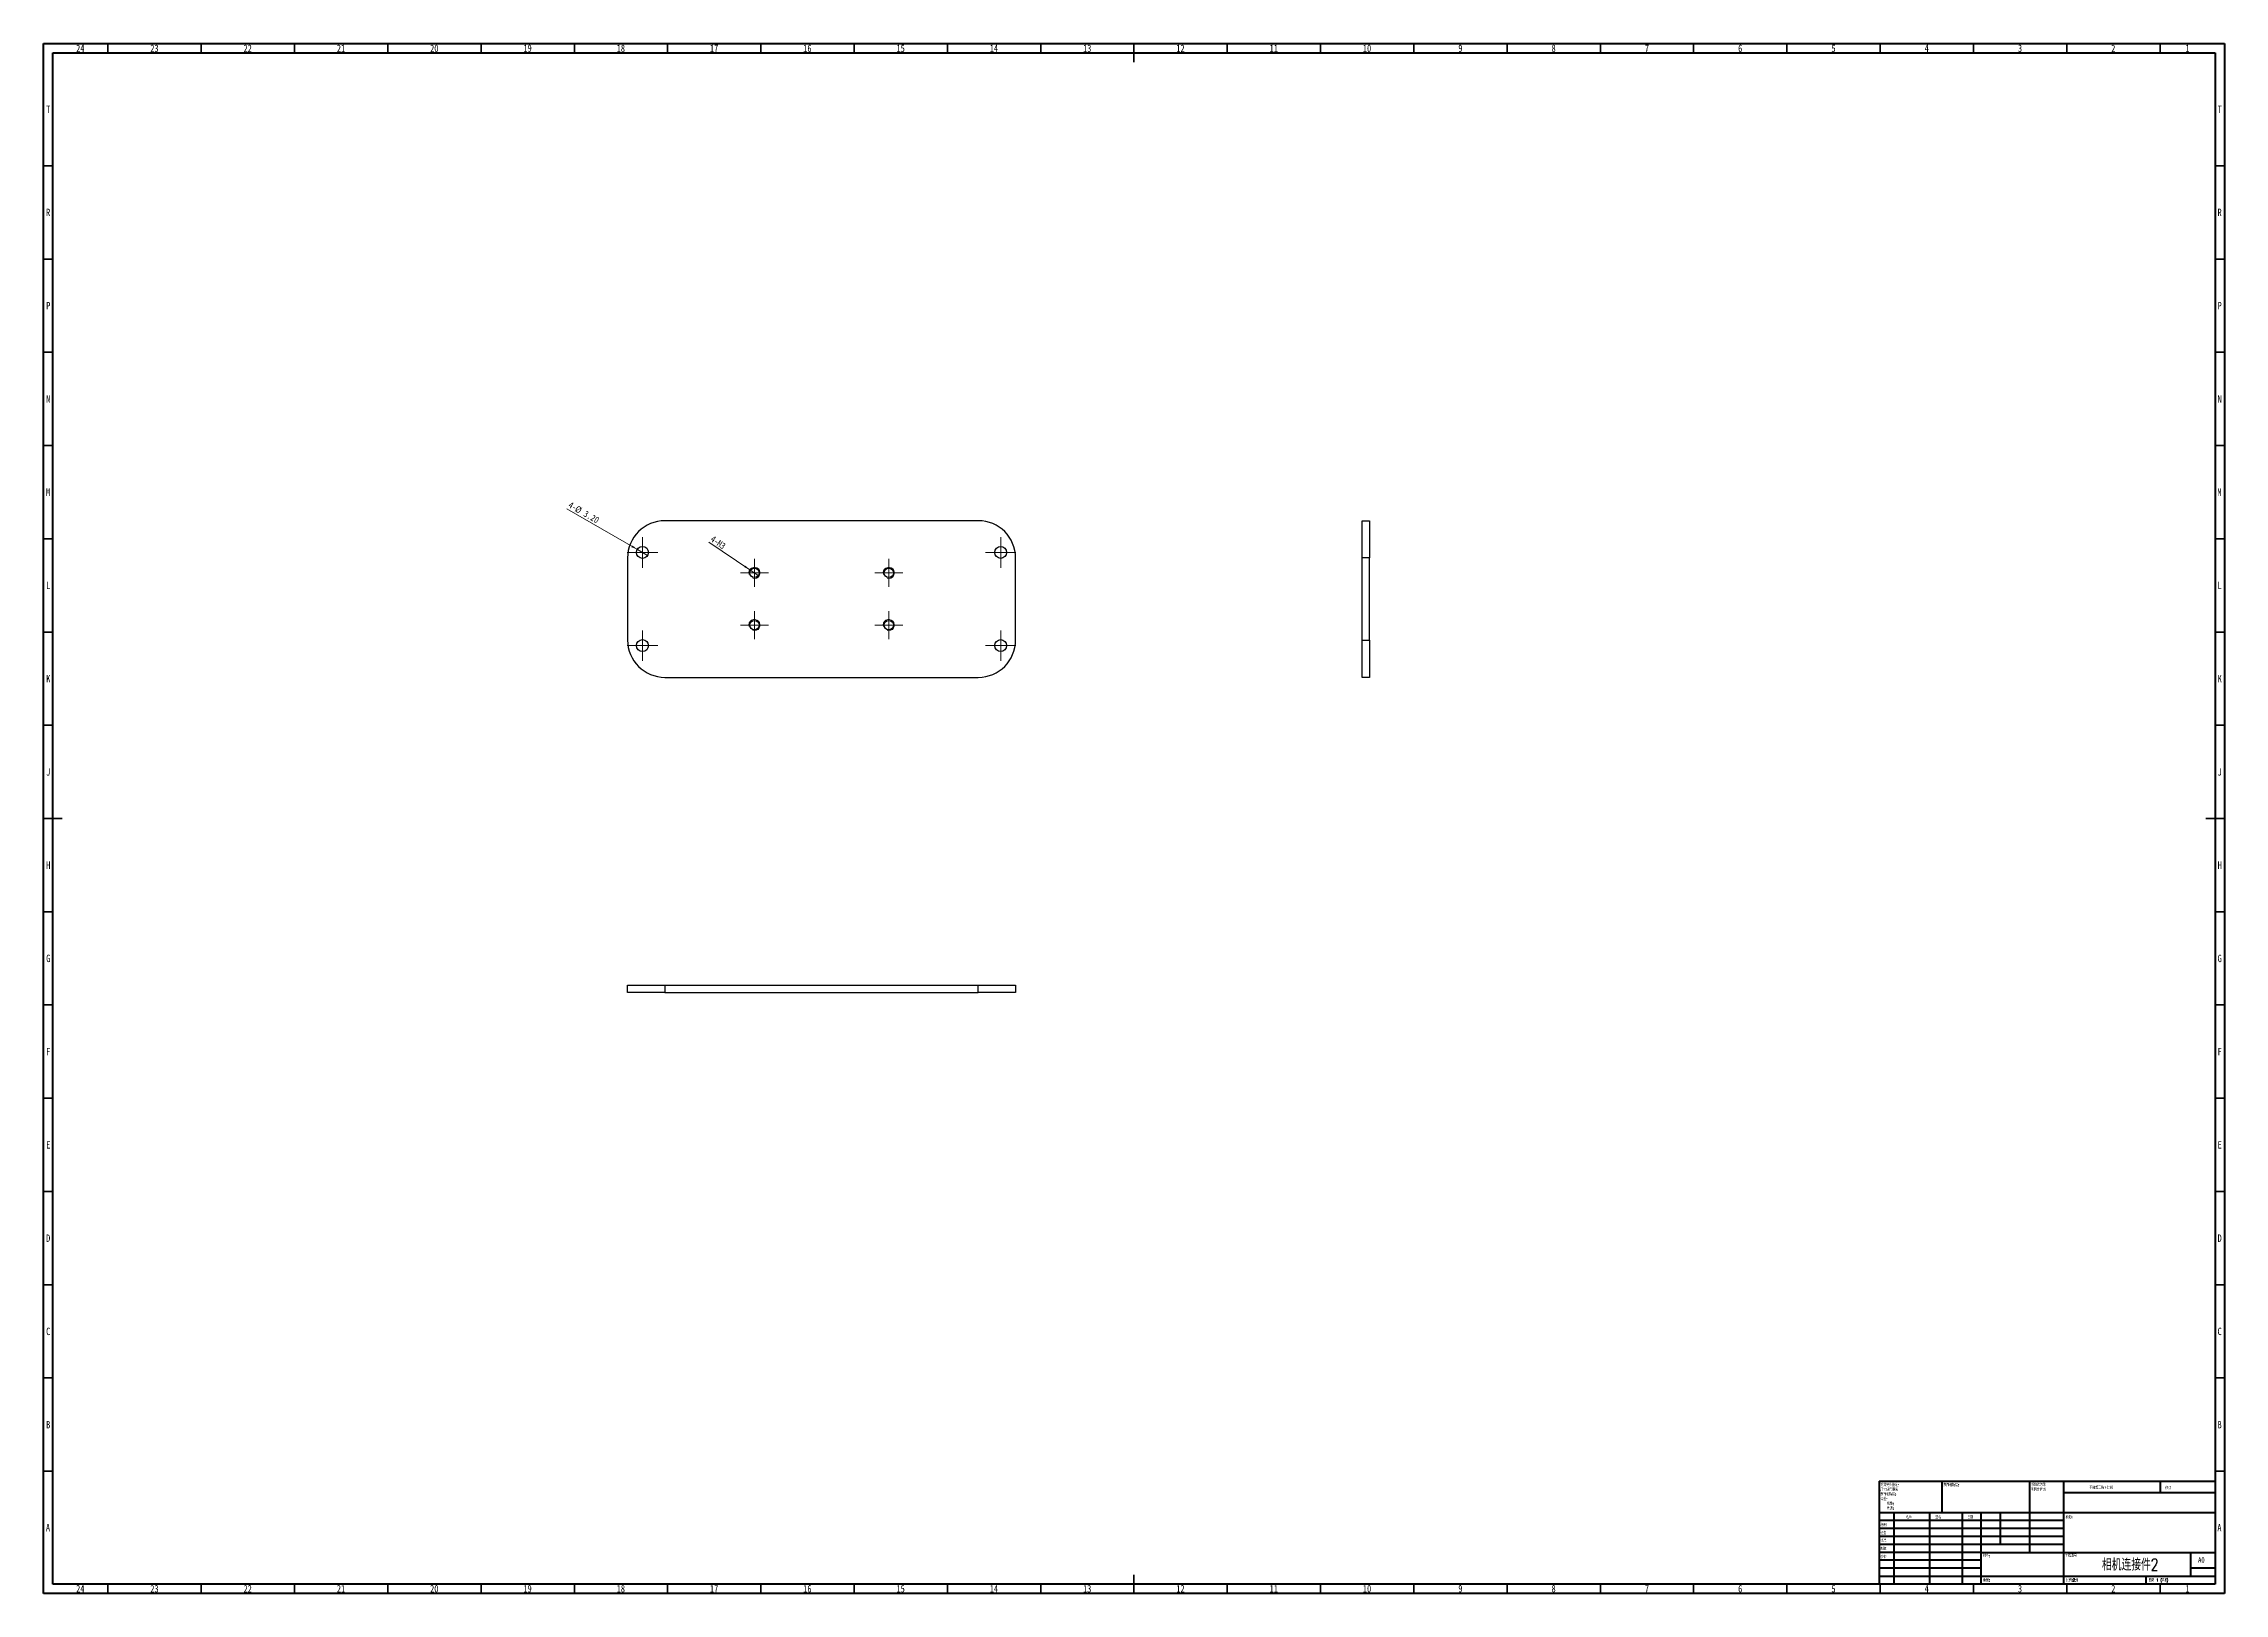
# Model space of a CAD drawing. Header units: millimetres. Extents: x 15 to 1184, y 5 to 836.
import ezdxf

# ---------------------------------------------------------------- set-up
doc = ezdxf.new("R2010")
doc.units = ezdxf.units.MM
doc.styles.add('SLDTEXTSTYLE0', font='TXT', dxfattribs={"width": 0.75})
doc.styles.add('SLDTEXTSTYLE1', font='TXT', dxfattribs={"width": 0.75, "bigfont": 'bigfont'})
doc.styles.add('SLDTEXTSTYLE2', font='TXT', dxfattribs={"width": 0.694444, "bigfont": 'bigfont'})
doc.dimstyles.new('SLDDIMSTYLE0', dxfattribs={"dimtxt": 3.5, "dimasz": 3.302, "dimexe": 0, "dimexo": 0.0625, "dimgap": 0.875, "dimtad": 1, "dimlfac": 0.5, "dimrnd": 1e-09, "dimzin": 4, "dimdsep": 46, "dimtxsty": 'SLDTEXTSTYLE0', "dimblk1": 'NONE', "dimsah": 1, "dimcen": 0, "dimadec": 0, "dimazin": 1, "dimtfac": 1, "dimtmove": 0, "dimatfit": 3, "dimldrblk": 'NONE', "dimfxl": 0, "dimfrac": 2, "dimtolj": 1, "dimtzin": 12, "dimarcsym": 0})
doc.dimstyles.new('SLDDIMSTYLE1', dxfattribs={"dimtxt": 3.5, "dimasz": 3.302, "dimexe": 0, "dimexo": 0.0625, "dimgap": 0.875, "dimtad": 1, "dimlfac": 0.5, "dimrnd": 1e-09, "dimzin": 12, "dimdsep": 46, "dimtxsty": 'SLDTEXTSTYLE0', "dimblk1": 'NONE', "dimsah": 1, "dimcen": 0, "dimadec": 0, "dimazin": 3, "dimtfac": 1, "dimtmove": 0, "dimatfit": 3, "dimldrblk": 'NONE', "dimfxl": 0, "dimfrac": 2, "dimtolj": 1, "dimtzin": 12, "dimarcsym": 0})

# ---------------------------------------------------------------- blocks, each defined once
blk = doc.blocks.new('_D')
at = {"color": 7, "linetype": 'Continuous', "lineweight": 0}
for q in [(295.4, 586.6), (338.8, 561.6)]:
    blk.add_line((333.3, 564.8), q, dxfattribs=at)
at = {"color": 7, "linetype": 'Continuous', "lineweight": 18}
blk.add_solid([(333.3, 564.8), (330.7, 566.9), (330.1, 566)], dxfattribs=at)
at = {"color": 7, "linetype": 'Continuous', "lineweight": 18, "char_height": 3.5, "attachment_point": 1, "rotation": 330, "style": 'SLDTEXTSTYLE0'}
for s, insert in [('4-', (297.7, 590.6)), ('%%c', (301.2, 588.5)), ('3.20', (305.8, 585.9))]:
    blk.add_mtext(s, dxfattribs=dict(at, insert=insert))
blk = doc.blocks.new('_None')
blk = doc.blocks.new('_D_1')
at = {"color": 7, "linetype": 'Continuous', "lineweight": 0}
for q in [(371.6, 568.6), (398.5, 550.5)]:
    blk.add_line((393.5, 553.9), q, dxfattribs=at)
at = {"color": 7, "linetype": 'Continuous', "lineweight": 18}
blk.add_solid([(393.5, 553.9), (391.1, 556.1), (390.5, 555.3)], dxfattribs=at)
at = {"color": 7, "linetype": 'Continuous', "lineweight": 18, "char_height": 3.5, "attachment_point": 1, "rotation": 326.0747, "style": 'SLDTEXTSTYLE0'}
for s, insert in [('4-', (374.1, 572.4)), ('M3', (377.5, 570))]:
    blk.add_mtext(s, dxfattribs=dict(at, insert=insert))
blk = doc.blocks.new('SW_CENTERMARKSYMBOL_0')
at = {"color": 0, "linetype": 'Continuous', "lineweight": 18}
for p, q in [((-5, 0), (-8.2, 0)), ((0, 0), (-5, 0)), ((0, 5), (0, 8.2)), ((0, 0), (0, 5)), ((0, 0), (0, -5)), ((0, 0), (5, 0)), ((5, 0), (8.2, 0)), ((0, -5), (0, -8.2))]:
    blk.add_line(p, q, dxfattribs=at)
blk = doc.blocks.new('SW_CENTERMARKSYMBOL_1')
at = {"color": 0, "linetype": 'Continuous', "lineweight": 18}
for p, q in [((-5, 0), (-8.2, 0)), ((0, 0), (-5, 0)), ((0, 5), (0, 8.2)), ((0, 0), (0, 5)), ((0, 0), (0, -5)), ((0, 0), (5, 0)), ((5, 0), (8.2, 0)), ((0, -5), (0, -8.2))]:
    blk.add_line(p, q, dxfattribs=at)
blk = doc.blocks.new('SW_CENTERMARKSYMBOL_2')
at = {"color": 0, "linetype": 'Continuous', "lineweight": 18}
for p, q in [((-5, 0), (-8.2, 0)), ((0, 0), (-5, 0)), ((0, 5), (0, 8.2)), ((0, 0), (0, 5)), ((0, 0), (0, -5)), ((0, 0), (5, 0)), ((5, 0), (8.2, 0)), ((0, -5), (0, -8.2))]:
    blk.add_line(p, q, dxfattribs=at)
blk = doc.blocks.new('SW_CENTERMARKSYMBOL_3')
at = {"color": 0, "linetype": 'Continuous', "lineweight": 18}
for p, q in [((-5, 0), (-8.2, 0)), ((0, 0), (-5, 0)), ((0, 5), (0, 8.2)), ((0, 0), (0, 5)), ((0, 0), (0, -5)), ((0, 0), (5, 0)), ((5, 0), (8.2, 0)), ((0, -5), (0, -8.2))]:
    blk.add_line(p, q, dxfattribs=at)
blk = doc.blocks.new('SW_CENTERMARKSYMBOL_4')
at = {"color": 0, "linetype": 'Continuous', "lineweight": 18}
for p, q in [((-5, 0), (-7.5, 0)), ((0, 0), (-5, 0)), ((0, 5), (0, 7.5)), ((0, 0), (0, 5)), ((0, 0), (0, -5)), ((0, 0), (5, 0)), ((5, 0), (7.5, 0)), ((0, -5), (0, -7.5))]:
    blk.add_line(p, q, dxfattribs=at)
blk = doc.blocks.new('SW_CENTERMARKSYMBOL_5')
at = {"color": 0, "linetype": 'Continuous', "lineweight": 18}
for p, q in [((-5, 0), (-7.5, 0)), ((0, 0), (-5, 0)), ((0, 5), (0, 7.5)), ((0, 0), (0, 5)), ((0, 0), (0, -5)), ((0, 0), (5, 0)), ((5, 0), (7.5, 0)), ((0, -5), (0, -7.5))]:
    blk.add_line(p, q, dxfattribs=at)
blk = doc.blocks.new('SW_CENTERMARKSYMBOL_6')
at = {"color": 0, "linetype": 'Continuous', "lineweight": 18}
for p, q in [((-5, 0), (-7.5, 0)), ((0, 0), (-5, 0)), ((0, 5), (0, 7.5)), ((0, 0), (0, 5)), ((0, 0), (0, -5)), ((0, 0), (5, 0)), ((5, 0), (7.5, 0)), ((0, -5), (0, -7.5))]:
    blk.add_line(p, q, dxfattribs=at)
blk = doc.blocks.new('SW_CENTERMARKSYMBOL_7')
at = {"color": 0, "linetype": 'Continuous', "lineweight": 18}
for p, q in [((-5, 0), (-7.5, 0)), ((0, 0), (-5, 0)), ((0, 5), (0, 7.5)), ((0, 0), (0, 5)), ((0, 0), (0, -5)), ((0, 0), (5, 0)), ((5, 0), (7.5, 0)), ((0, -5), (0, -7.5))]:
    blk.add_line(p, q, dxfattribs=at)

msp = doc.modelspace()

# ---------------------------------------------------------------- linework, layer by layer
at = {"color": 7, "linetype": 'Continuous', "lineweight": 70}
for p, q in [((15, 5), (15, 836)), ((15, 836), (1184, 836)), ((20, 10), (20, 831)), ((20, 831), (1179, 831)), ((1179, 831), (1179, 10)), ((1184, 836), (1184, 5)), ((1184, 5), (15, 5)), ((1179, 10), (20, 10))]:
    msp.add_line(p, q, dxfattribs=at)
at = {"color": 7, "linetype": 'Continuous', "lineweight": 35}
for p, q in [((49.5, 831), (49.5, 836)), ((99.5, 831), (99.5, 836)), ((149.5, 831), (149.5, 836)), ((199.5, 831), (199.5, 836)), ((249.5, 831), (249.5, 836)), ((299.5, 831), (299.5, 836)), ((349.5, 831), (349.5, 836)), ((399.5, 831), (399.5, 836)), ((449.5, 831), (449.5, 836)), ((499.5, 831), (499.5, 836)), ((549.5, 831), (549.5, 836)), ((599.5, 836), (599.5, 826)), ((599.5, 831), (599.5, 836)), ((649.5, 831), (649.5, 836)), ((699.5, 831), (699.5, 836)), ((749.5, 831), (749.5, 836)), ((799.5, 831), (799.5, 836)), ((849.5, 831), (849.5, 836)), ((899.5, 831), (899.5, 836)), ((949.5, 831), (949.5, 836)), ((999.5, 831), (999.5, 836)), ((1049.5, 831), (1049.5, 836)), ((1099.5, 831), (1099.5, 836)), ((1149.5, 831), (1149.5, 836)), ((20, 770.5), (15, 770.5)), ((1179, 770.5), (1184, 770.5)), ((20, 720.5), (15, 720.5)), ((1179, 720.5), (1184, 720.5)), ((20, 670.5), (15, 670.5)), ((1179, 670.5), (1184, 670.5)), ((20, 620.5), (15, 620.5)), ((1179, 620.5), (1184, 620.5)), ((20, 570.5), (15, 570.5)), ((1179, 570.5), (1184, 570.5)), ((20, 520.5), (15, 520.5)), ((1179, 520.5), (1184, 520.5)), ((20, 470.5), (15, 470.5)), ((1179, 470.5), (1184, 470.5)), ((15, 420.5), (25, 420.5)), ((20, 420.5), (15, 420.5)), ((1184, 420.5), (1174, 420.5)), ((1179, 420.5), (1184, 420.5)), ((20, 370.5), (15, 370.5)), ((1179, 370.5), (1184, 370.5)), ((20, 320.5), (15, 320.5)), ((1179, 320.5), (1184, 320.5)), ((20, 270.5), (15, 270.5)), ((1179, 270.5), (1184, 270.5)), ((20, 220.5), (15, 220.5)), ((1179, 220.5), (1184, 220.5)), ((20, 170.5), (15, 170.5)), ((1179, 170.5), (1184, 170.5)), ((20, 120.5), (15, 120.5)), ((1179, 120.5), (1184, 120.5)), ((20, 70.5), (15, 70.5)), ((1179, 70.5), (1184, 70.5)), ((599.5, 5), (599.5, 15)), ((49.5, 10), (49.5, 5)), ((99.5, 10), (99.5, 5)), ((149.5, 10), (149.5, 5)), ((199.5, 10), (199.5, 5)), ((249.5, 10), (249.5, 5)), ((299.5, 10), (299.5, 5)), ((349.5, 10), (349.5, 5)), ((399.5, 10), (399.5, 5)), ((449.5, 10), (449.5, 5)), ((499.5, 10), (499.5, 5)), ((549.5, 10), (549.5, 5)), ((599.5, 10), (599.5, 5)), ((649.5, 10), (649.5, 5)), ((699.5, 10), (699.5, 5)), ((749.5, 10), (749.5, 5)), ((799.5, 10), (799.5, 5)), ((849.5, 10), (849.5, 5)), ((899.5, 10), (899.5, 5)), ((949.5, 10), (949.5, 5)), ((999.5, 10), (999.5, 5)), ((1049.5, 10), (1049.5, 5)), ((1099.5, 10), (1099.5, 5)), ((1149.5, 10), (1149.5, 5))]:
    msp.add_line(p, q, dxfattribs=at)
at = {"color": 7, "linetype": 'Continuous', "lineweight": 25}
for p, q in [((516.031, 580.191), (348.031, 580.191)), ((721.794, 580.191), (725.794, 580.191)), ((721.794, 560.191), (721.794, 580.191)), ((725.794, 580.191), (725.794, 560.191)), ((328.031, 560.191), (328.031, 516.191)), ((536.031, 516.191), (536.031, 560.191)), ((725.794, 560.191), (721.794, 560.191)), ((721.794, 516.191), (721.794, 560.191)), ((725.794, 516.191), (725.794, 560.191)), ((721.794, 516.191), (725.794, 516.191)), ((721.794, 496.191), (721.794, 516.191)), ((725.794, 516.191), (725.794, 496.191)), ((348.031, 496.191), (516.031, 496.191)), ((725.794, 496.191), (721.794, 496.191)), ((328.031, 327.14), (328.031, 331.14)), ((328.031, 331.14), (348.031, 331.14)), ((348.031, 331.14), (348.031, 327.14)), ((348.031, 331.14), (516.031, 331.14)), ((516.031, 327.14), (516.031, 331.14)), ((516.031, 331.14), (536.031, 331.14)), ((536.031, 331.14), (536.031, 327.14)), ((348.031, 327.14), (328.031, 327.14)), ((348.031, 327.14), (516.031, 327.14)), ((536.031, 327.14), (516.031, 327.14))]:
    msp.add_line(p, q, dxfattribs=at)
at = {"color": 7, "linetype": 'Continuous', "lineweight": 50}
for p, q in [((999, 65.25), (1179, 65.25)), ((999, 65.25), (999, 10)), ((1032.8, 48.25), (1032.8, 65.25)), ((1079.6, 65.25), (1079.6, 27)), ((1097.8, 65.25), (1097.8, 10)), ((1179, 58.875), (1097.8, 58.875)), ((1149.8, 58.875), (1149.8, 65.25)), ((1179, 48.25), (999, 48.25)), ((1006.8, 48.25), (1006.8, 10)), ((1025.991, 48.25), (1025.991, 10)), ((1043.399, 48.25), (1043.399, 10)), ((1053.6, 10), (1053.6, 48.25)), ((1064, 31.25), (1064, 48.25)), ((1097.8, 44), (999, 44)), ((1097.8, 39.75), (999, 39.75)), ((1097.8, 35.5), (999, 35.5)), ((1097.8, 31.25), (999, 31.25)), ((1053.6, 27), (999, 27)), ((1053.6, 27), (1179, 27)), ((1166, 14.25), (1166, 27)), ((1053.6, 22.75), (999, 22.75)), ((1053.6, 18.5), (999, 18.5)), ((999, 14.25), (1179, 14.25)), ((1142, 10), (1142, 14.25)), ((1179, 18.5), (1166, 18.5))]:
    msp.add_line(p, q, dxfattribs=at)
at = {"color": 7, "linetype": 'Continuous', "lineweight": 25}
for centre, radius in [((336.031, 563.191), 3.2), ((528.031, 563.191), 3.2), ((396.031, 552.191), 2.5), ((468.031, 552.191), 2.5), ((396.031, 524.191), 2.5), ((468.031, 524.191), 2.5), ((336.031, 513.191), 3.2), ((528.031, 513.191), 3.2)]:
    msp.add_circle(centre, radius, dxfattribs=at)
for centre, start, end in [((348.031, 560.191), 90, 180), ((516.031, 560.191), 0, 90), ((348.031, 516.191), 180, 270), ((516.031, 516.191), 270, 0)]:
    msp.add_arc(centre, 20, start, end, dxfattribs=at)
at = {"color": 7, "linetype": 'Continuous', "lineweight": 18}
for centre in [(396.031, 552.191), (468.031, 552.191), (396.031, 524.191), (468.031, 524.191)]:
    msp.add_arc(centre, 3, 255, 195, dxfattribs=at)

# ---------------------------------------------------------------- block references
at = {"color": 7, "linetype": 'Continuous', "lineweight": 0}
for name, p in [('SW_CENTERMARKSYMBOL_0', (336.031, 563.191)), ('SW_CENTERMARKSYMBOL_3', (528.031, 563.191)), ('SW_CENTERMARKSYMBOL_7', (396.031, 552.191)), ('SW_CENTERMARKSYMBOL_4', (468.031, 552.191)), ('SW_CENTERMARKSYMBOL_6', (396.031, 524.191)), ('SW_CENTERMARKSYMBOL_5', (468.031, 524.191)), ('SW_CENTERMARKSYMBOL_1', (336.031, 513.191)), ('SW_CENTERMARKSYMBOL_2', (528.031, 513.191))]:
    msp.add_blockref(name, p, dxfattribs=at)

# ---------------------------------------------------------------- texts
for s, insert, char_height, attachment_point, style in [('24', (34.67, 835.465), 3.9687, 2, 'SLDTEXTSTYLE0'), ('23', (74.42, 835.465), 3.9687, 2, 'SLDTEXTSTYLE0'), ('22', (124.42, 835.465), 3.9687, 2, 'SLDTEXTSTYLE0'), ('21', (174.42, 835.465), 3.9687, 2, 'SLDTEXTSTYLE0'), ('20', (224.42, 835.465), 3.9687, 2, 'SLDTEXTSTYLE0'), ('19', (274.42, 835.465), 3.9687, 2, 'SLDTEXTSTYLE0'), ('18', (324.42, 835.465), 3.9687, 2, 'SLDTEXTSTYLE0'), ('17', (374.42, 835.465), 3.9687, 2, 'SLDTEXTSTYLE0'), ('16', (424.42, 835.465), 3.9687, 2, 'SLDTEXTSTYLE0'), ('15', (474.42, 835.465), 3.9687, 2, 'SLDTEXTSTYLE0'), ('14', (524.42, 835.465), 3.9687, 2, 'SLDTEXTSTYLE0'), ('13', (574.42, 835.465), 3.9687, 2, 'SLDTEXTSTYLE0'), ('12', (624.42, 835.465), 3.9687, 2, 'SLDTEXTSTYLE0'), ('11', (674.42, 835.465), 3.9687, 2, 'SLDTEXTSTYLE0'), ('10', (724.42, 835.465), 3.9687, 2, 'SLDTEXTSTYLE0'), ('9', (774.46, 835.465), 3.969, 2, 'SLDTEXTSTYLE0'), ('8', (824.46, 835.465), 3.969, 2, 'SLDTEXTSTYLE0'), ('7', (874.46, 835.465), 3.969, 2, 'SLDTEXTSTYLE0'), ('6', (924.46, 835.465), 3.969, 2, 'SLDTEXTSTYLE0'), ('5', (974.46, 835.465), 3.969, 2, 'SLDTEXTSTYLE0'), ('4', (1024.46, 835.465), 3.969, 2, 'SLDTEXTSTYLE0'), ('3', (1074.46, 835.465), 3.969, 2, 'SLDTEXTSTYLE0'), ('2', (1124.46, 835.465), 3.969, 2, 'SLDTEXTSTYLE0'), ('1', (1164.21, 835.465), 3.969, 2, 'SLDTEXTSTYLE0'), ('T', (17.488, 802.715), 3.969, 2, 'SLDTEXTSTYLE0'), ('T', (1181.488, 802.715), 3.969, 2, 'SLDTEXTSTYLE0'), ('R', (17.444, 747.465), 3.969, 2, 'SLDTEXTSTYLE0'), ('R', (1181.444, 747.465), 3.969, 2, 'SLDTEXTSTYLE0'), ('P', (17.485, 697.465), 3.969, 2, 'SLDTEXTSTYLE0'), ('P', (1181.485, 697.465), 3.969, 2, 'SLDTEXTSTYLE0'), ('N', (17.464, 647.465), 3.969, 2, 'SLDTEXTSTYLE0'), ('N', (1181.464, 647.465), 3.969, 2, 'SLDTEXTSTYLE0'), ('M', (17.362, 597.465), 3.969, 2, 'SLDTEXTSTYLE0'), ('M', (1181.362, 597.465), 3.969, 2, 'SLDTEXTSTYLE0'), ('L', (17.455, 547.465), 3.969, 2, 'SLDTEXTSTYLE0'), ('L', (1181.455, 547.465), 3.969, 2, 'SLDTEXTSTYLE0'), ('K', (17.489, 497.465), 3.969, 2, 'SLDTEXTSTYLE0'), ('K', (1181.489, 497.465), 3.969, 2, 'SLDTEXTSTYLE0'), ('J', (17.465, 447.465), 3.969, 2, 'SLDTEXTSTYLE0'), ('J', (1181.465, 447.465), 3.969, 2, 'SLDTEXTSTYLE0'), ('H', (17.49, 397.465), 3.969, 2, 'SLDTEXTSTYLE0'), ('H', (1181.49, 397.465), 3.969, 2, 'SLDTEXTSTYLE0'), ('G', (17.487, 347.465), 3.969, 2, 'SLDTEXTSTYLE0'), ('G', (1181.487, 347.465), 3.969, 2, 'SLDTEXTSTYLE0'), ('F', (17.458, 297.465), 3.969, 2, 'SLDTEXTSTYLE0'), ('F', (1181.458, 297.465), 3.969, 2, 'SLDTEXTSTYLE0'), ('E', (17.508, 247.465), 3.969, 2, 'SLDTEXTSTYLE0'), ('E', (1181.508, 247.465), 3.969, 2, 'SLDTEXTSTYLE0'), ('D', (17.453, 197.465), 3.969, 2, 'SLDTEXTSTYLE0'), ('D', (1181.453, 197.465), 3.969, 2, 'SLDTEXTSTYLE0'), ('C', (17.459, 147.465), 3.969, 2, 'SLDTEXTSTYLE0'), ('C', (1181.459, 147.465), 3.969, 2, 'SLDTEXTSTYLE0'), ('B', (17.471, 97.465), 3.969, 2, 'SLDTEXTSTYLE0'), ('B', (1181.471, 97.465), 3.969, 2, 'SLDTEXTSTYLE0'), ('除非另外指定:^J尺寸使用毫米^J表面粗糙度:^J公差:^J   线性:^J   角度:', (999.594, 63.921), 1.5, 1, 'SLDTEXTSTYLE1'), ('表面粗糙度:', (1033.371, 63.919), 1.5, 1, 'SLDTEXTSTYLE1'), ('将锐边清除^J毛刺并折断', (1080.309, 64.003), 1.5, 1, 'SLDTEXTSTYLE1'), ('不调整工程图比例', (1111.615, 62.533), 1.5, 1, 'SLDTEXTSTYLE1'), ('修订', (1152.328, 62.335), 1.5, 1, 'SLDTEXTSTYLE1'), ('A', (17.34, 42.215), 3.969, 2, 'SLDTEXTSTYLE0'), ('检查', (999.624, 38.154), 1.5, 1, 'SLDTEXTSTYLE1'), ('绘制', (999.685, 42.43), 1.5, 1, 'SLDTEXTSTYLE1'), ('名称', (1013.322, 46.501), 1.5, 1, 'SLDTEXTSTYLE1'), ('签名', (1029.034, 46.562), 1.5, 1, 'SLDTEXTSTYLE1'), ('日期', (1046.215, 46.576), 1.5, 1, 'SLDTEXTSTYLE1'), ('标题:', (1098.956, 46.576), 1.5, 1, 'SLDTEXTSTYLE1'), ('A', (1181.34, 42.215), 3.969, 2, 'SLDTEXTSTYLE0'), ('批准', (999.622, 34.177), 1.5, 1, 'SLDTEXTSTYLE1'), ('验检', (999.677, 25.35), 1.5, 1, 'SLDTEXTSTYLE1'), ('制造', (999.682, 29.734), 1.5, 1, 'SLDTEXTSTYLE1'), ('材料:', (1054.646, 25.986), 1.5, 1, 'SLDTEXTSTYLE1'), ('工程图号', (1098.629, 25.986), 1.5, 1, 'SLDTEXTSTYLE1'), ('相机连接件2', (1133.488, 23.607), 6.35, 2, 'SLDTEXTSTYLE1'), ('A0', (1169.871, 24.406), 2.9104, 1, 'SLDTEXTSTYLE0'), ('重量:', (1054.618, 12.949), 1.4986, 1, 'SLDTEXTSTYLE1'), ('比例:2:1', (1099.074, 12.9), 1.5, 1, 'SLDTEXTSTYLE1'), ('图纸 1 (共1)', (1143.478, 12.9), 1.5, 1, 'SLDTEXTSTYLE2'), ('24', (34.67, 9.507), 3.9687, 2, 'SLDTEXTSTYLE0'), ('23', (74.42, 9.507), 3.9687, 2, 'SLDTEXTSTYLE0'), ('22', (124.42, 9.507), 3.9687, 2, 'SLDTEXTSTYLE0'), ('21', (174.42, 9.507), 3.9687, 2, 'SLDTEXTSTYLE0'), ('20', (224.42, 9.507), 3.9687, 2, 'SLDTEXTSTYLE0'), ('19', (274.42, 9.507), 3.9687, 2, 'SLDTEXTSTYLE0'), ('18', (324.42, 9.507), 3.9687, 2, 'SLDTEXTSTYLE0'), ('17', (374.42, 9.507), 3.9687, 2, 'SLDTEXTSTYLE0'), ('16', (424.42, 9.507), 3.9687, 2, 'SLDTEXTSTYLE0'), ('15', (474.42, 9.507), 3.9687, 2, 'SLDTEXTSTYLE0'), ('14', (524.42, 9.507), 3.9687, 2, 'SLDTEXTSTYLE0'), ('13', (574.42, 9.507), 3.9687, 2, 'SLDTEXTSTYLE0'), ('12', (624.42, 9.507), 3.9687, 2, 'SLDTEXTSTYLE0'), ('11', (674.42, 9.507), 3.9687, 2, 'SLDTEXTSTYLE0'), ('10', (724.42, 9.507), 3.9687, 2, 'SLDTEXTSTYLE0'), ('9', (774.46, 9.507), 3.969, 2, 'SLDTEXTSTYLE0'), ('8', (824.46, 9.507), 3.969, 2, 'SLDTEXTSTYLE0'), ('7', (874.46, 9.507), 3.969, 2, 'SLDTEXTSTYLE0'), ('6', (924.46, 9.507), 3.969, 2, 'SLDTEXTSTYLE0'), ('5', (974.46, 9.507), 3.969, 2, 'SLDTEXTSTYLE0'), ('4', (1024.46, 9.507), 3.969, 2, 'SLDTEXTSTYLE0'), ('3', (1074.46, 9.507), 3.969, 2, 'SLDTEXTSTYLE0'), ('2', (1124.46, 9.507), 3.969, 2, 'SLDTEXTSTYLE0'), ('1', (1164.21, 9.507), 3.969, 2, 'SLDTEXTSTYLE0')]:
    msp.add_mtext(s, dxfattribs=dict(at, insert=insert, char_height=char_height, attachment_point=attachment_point, style=style))

# ---------------------------------------------------------------- dimensions: what is measured, and where the dimension line sits
at = {"color": 7, "linetype": 'Continuous', "lineweight": 18}
dim = msp.add_diameter_dim_2p(p1=(338.802, 561.591), p2=(333.259, 564.791), text='4-<>', dimstyle='SLDDIMSTYLE0', dxfattribs=at)
dim.commit()
dim.dimension.update_dxf_attribs({"geometry": '_D', "text_midpoint": (303.315, 582.08), "dimtype": 163})
dim = msp.add_diameter_dim_2p(p1=(398.52, 550.517), p2=(393.541, 553.866), text='4-M3', dimstyle='SLDDIMSTYLE1', override={"dimpost": '<>'}, dxfattribs=at)
dim.commit()
dim.dimension.update_dxf_attribs({"geometry": '_D_1', "text_midpoint": (376.032, 565.643), "dimtype": 163})

doc.saveas('drawing.dxf')
